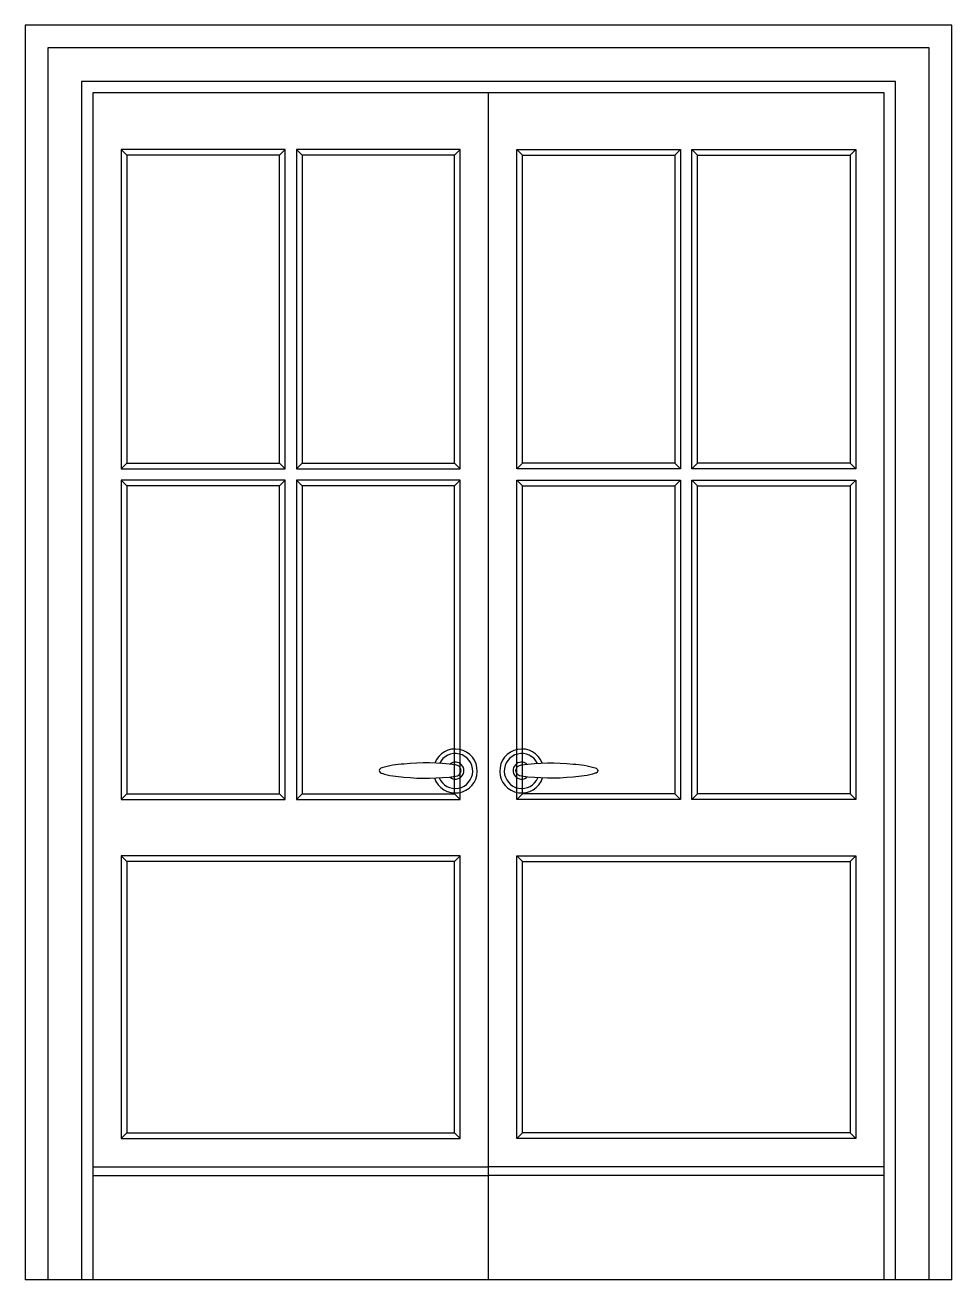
# Model space of a CAD drawing. Header units: metres. Extents: x -4712 to -3072, y 6 to 2226.
import ezdxf

# ---------------------------------------------------------------- set-up
doc = ezdxf.new("R2010")
doc.units = ezdxf.units.M
for name, color, linetype in [('2', 2, 'Continuous'), ('3', 3, 'Continuous'), ('4', 4, 'Continuous'), ('7', 7, 'Continuous'), ('BH', 3, 'Continuous')]:
    doc.layers.add(name, color=color, linetype=linetype)

msp = doc.modelspace()

# ---------------------------------------------------------------- hatches: boundary and pattern name
at = {"layer": 'BH'}
h = msp.add_hatch(dxfattribs=at)
h.set_pattern_fill('AR-RROOF', scale=500)
h.paths.add_polyline_path([(-4262.43, 1996.21), (-4532.43, 1996.21), (-4532.43, 1451.21), (-4262.43, 1451.21)])
h.paths.add_polyline_path([(-4222.43, 1451.21), (-3952.43, 1451.21), (-3952.43, 1996.21), (-4222.43, 1996.21)])
h.paths.add_polyline_path([(-4222.43, 866.21), (-3952.43, 866.21), (-3952.43, 1411.21), (-4222.43, 1411.21)])
h.paths.add_polyline_path([(-4262.43, 1411.21), (-4532.43, 1411.21), (-4532.43, 866.21), (-4262.43, 866.21)])
h = msp.add_hatch(dxfattribs=at)
h.set_pattern_fill('AR-RROOF', scale=500)
h.paths.add_polyline_path([(-3562.43, 1996.21), (-3832.43, 1996.21), (-3832.43, 1451.21), (-3562.43, 1451.21)])
h.paths.add_polyline_path([(-3252.43, 1996.21), (-3522.43, 1996.21), (-3522.43, 1451.21), (-3252.43, 1451.21)])
h.paths.add_polyline_path([(-3522.43, 866.21), (-3252.43, 866.21), (-3252.43, 1411.21), (-3522.43, 1411.21)])
h.paths.add_polyline_path([(-3562.43, 1411.21), (-3832.43, 1411.21), (-3832.43, 866.21), (-3562.43, 866.21)])

# ---------------------------------------------------------------- linework, layer by layer
at = {"layer": '2'}
msp.add_line((-3072.43, 6.21), (-4712.43, 6.21), dxfattribs=at)
at = {"layer": '3'}
for p, q in [((-4532.43, 1996.21), (-4542.43, 2006.21)), ((-4252.43, 2006.21), (-4262.43, 1996.21)), ((-4222.43, 1996.21), (-4232.43, 2006.21)), ((-3952.43, 1996.21), (-3942.43, 2006.21)), ((-3832.43, 1996.21), (-3842.43, 2006.21)), ((-3562.43, 1996.21), (-3552.43, 2006.21)), ((-3532.43, 2006.21), (-3522.43, 1996.21)), ((-3252.43, 1996.21), (-3242.43, 2006.21)), ((-4532.43, 1451.21), (-4542.43, 1441.21)), ((-4262.43, 1451.21), (-4252.43, 1441.21)), ((-4222.43, 1451.21), (-4232.43, 1441.21)), ((-3952.43, 1451.21), (-3942.43, 1441.21)), ((-3832.43, 1451.21), (-3842.43, 1441.21)), ((-3562.43, 1451.21), (-3552.43, 1441.21)), ((-3522.43, 1451.21), (-3532.43, 1441.21)), ((-3252.43, 1451.21), (-3242.43, 1441.21)), ((-4532.43, 1411.21), (-4542.43, 1421.21)), ((-4262.43, 1411.21), (-4252.43, 1421.21)), ((-4232.43, 1421.21), (-4222.43, 1411.21)), ((-3952.43, 1411.21), (-3942.43, 1421.21)), ((-3832.43, 1411.21), (-3842.43, 1421.21)), ((-3552.43, 1421.21), (-3562.43, 1411.21)), ((-3522.43, 1411.21), (-3532.43, 1421.21)), ((-3252.43, 1411.21), (-3242.43, 1421.21)), ((-4532.43, 866.21), (-4542.43, 856.21)), ((-4252.43, 856.21), (-4262.43, 866.21)), ((-4222.43, 866.21), (-4232.43, 856.21)), ((-3942.43, 856.21), (-3952.43, 866.21)), ((-3842.43, 856.21), (-3832.43, 866.21)), ((-3562.43, 866.21), (-3552.43, 856.21)), ((-3532.43, 856.21), (-3522.43, 866.21)), ((-3252.43, 866.21), (-3242.43, 856.21)), ((-4532.43, 746.21), (-4542.43, 756.21)), ((-3952.43, 746.21), (-3942.43, 756.21)), ((-3832.43, 746.21), (-3842.43, 756.21)), ((-3252.43, 746.21), (-3242.43, 756.21)), ((-4532.43, 266.21), (-4542.43, 256.21)), ((-3952.43, 266.21), (-3942.43, 256.21)), ((-3832.43, 266.21), (-3842.43, 256.21)), ((-3252.43, 266.21), (-3242.43, 256.21)), ((-4592.43, 191.21), (-3892.43, 191.21)), ((-3192.43, 191.21), (-3892.43, 191.21))]:
    msp.add_line(p, q, dxfattribs=at)
for points in [[(-3112.43, 6.21), (-3112.43, 2186.21), (-4672.43, 2186.21), (-4672.43, 6.21)], [(-3172.43, 6.21), (-3172.43, 2126.21), (-4612.43, 2126.21), (-4612.43, 6.21)]]:
    msp.add_lwpolyline(points, dxfattribs=at)
for points in [[(-4532.43, 1451.21), (-4262.43, 1451.21), (-4262.43, 1996.21), (-4532.43, 1996.21)], [(-3952.43, 1451.21), (-3952.43, 1996.21), (-4222.43, 1996.21), (-4222.43, 1451.21)], [(-3832.43, 1451.21), (-3832.43, 1996.21), (-3562.43, 1996.21), (-3562.43, 1451.21)], [(-3252.43, 1451.21), (-3522.43, 1451.21), (-3522.43, 1996.21), (-3252.43, 1996.21)], [(-4532.43, 866.21), (-4262.43, 866.21), (-4262.43, 1411.21), (-4532.43, 1411.21)], [(-4222.43, 866.21), (-3952.43, 866.21), (-3952.43, 1411.21), (-4222.43, 1411.21)], [(-3562.43, 866.21), (-3832.43, 866.21), (-3832.43, 1411.21), (-3562.43, 1411.21)], [(-3252.43, 866.21), (-3522.43, 866.21), (-3522.43, 1411.21), (-3252.43, 1411.21)], [(-3952.43, 266.21), (-3952.43, 746.21), (-4532.43, 746.21), (-4532.43, 266.21)], [(-3832.43, 266.21), (-3832.43, 746.21), (-3252.43, 746.21), (-3252.43, 266.21)]]:
    msp.add_lwpolyline(points, close=True, dxfattribs=at)
for centre, radius, start, end in [((-3951.28, 906.57), 30.91, 202.78, 154.35), ((-3833.58, 906.57), 30.91, 25.65, 337.22), ((-3950.92, 907.29), 15, 231.44, 128.56), ((-3833.94, 907.29), 15, 51.44, 308.56)]:
    msp.add_arc(centre, radius, start, end, dxfattribs=at)
at = {"layer": '4'}
for points in [[(-3072.43, 6.21), (-3072.43, 2226.21), (-4712.43, 2226.21), (-4712.43, 6.21)], [(-3192.43, 6.21), (-3192.43, 2106.21), (-4592.43, 2106.21), (-4592.43, 6.21)]]:
    msp.add_lwpolyline(points, dxfattribs=at)
at = {"layer": '7'}
for p, q in [((-3892.43, 6.21), (-3892.43, 2106.21)), ((-4592.43, 206.21), (-3892.43, 206.21)), ((-3192.43, 206.21), (-3892.43, 206.21))]:
    msp.add_line(p, q, dxfattribs=at)
for points in [[(-4542.43, 1441.21), (-4252.43, 1441.21), (-4252.43, 2006.21), (-4542.43, 2006.21)], [(-3942.43, 1441.21), (-3942.43, 2006.21), (-4232.43, 2006.21), (-4232.43, 1441.21)], [(-3842.43, 1441.21), (-3842.43, 2006.21), (-3552.43, 2006.21), (-3552.43, 1441.21)], [(-3242.43, 1441.21), (-3532.43, 1441.21), (-3532.43, 2006.21), (-3242.43, 2006.21)], [(-4542.43, 856.21), (-4252.43, 856.21), (-4252.43, 1421.21), (-4542.43, 1421.21)], [(-4232.43, 856.21), (-3942.43, 856.21), (-3942.43, 1421.21), (-4232.43, 1421.21)], [(-3552.43, 856.21), (-3842.43, 856.21), (-3842.43, 1421.21), (-3552.43, 1421.21)], [(-3242.43, 856.21), (-3532.43, 856.21), (-3532.43, 1421.21), (-3242.43, 1421.21)], [(-3942.43, 256.21), (-3942.43, 756.21), (-4542.43, 756.21), (-4542.43, 256.21)], [(-3842.43, 256.21), (-3842.43, 756.21), (-3242.43, 756.21), (-3242.43, 256.21)]]:
    msp.add_lwpolyline(points, close=True, dxfattribs=at)
for points in [[(-4081.31, 902.46, 0.06), (-4042.27, 895.84, 0.06), (-3950.92, 897.29, 1), (-3950.92, 917.29, 0.06), (-4042.27, 918.75, 0.06), (-4081.31, 912.13, 0.89)], [(-3703.55, 902.46, -0.06), (-3742.59, 895.84, -0.06), (-3833.94, 897.29, -1), (-3833.94, 917.29, -0.06), (-3742.59, 918.75, -0.06), (-3703.55, 912.13, -0.89)]]:
    msp.add_lwpolyline(points, format="xyb", close=True, dxfattribs=at)
for centre, start, end in [((-3951.28, 906.57), 198.53, 159.24), ((-3833.58, 906.57), 20.76, 341.47)]:
    msp.add_arc(centre, 38.91, start, end, dxfattribs=at)

doc.saveas('drawing.dxf')
